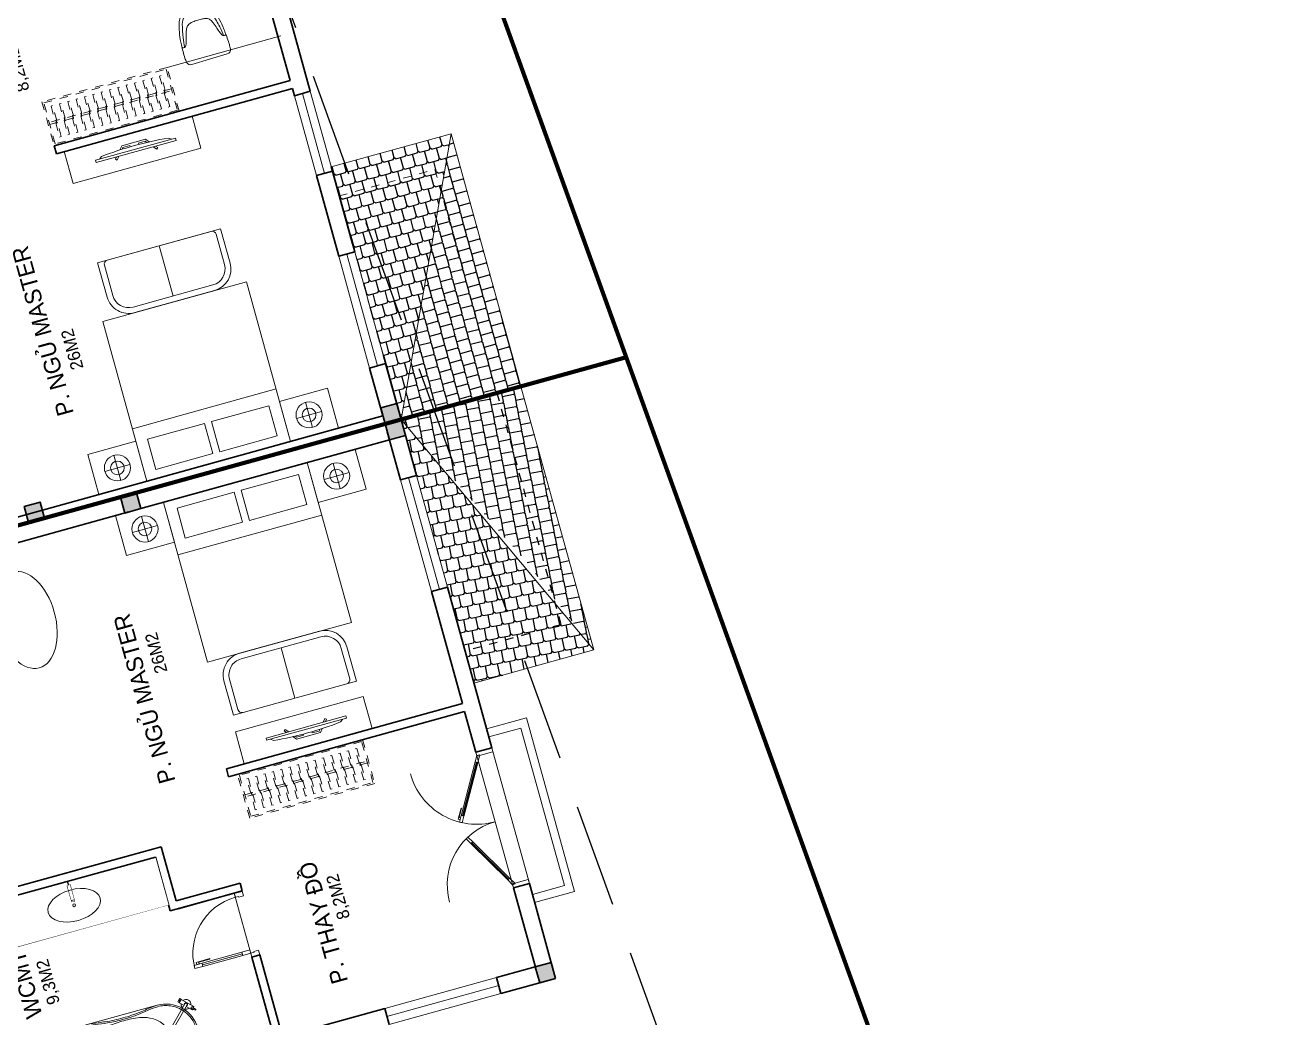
# Model space of a CAD drawing. Header units: metres. Extents: x 568332 to 569219, y 2065964 to 2066430.
# Drawn here: x 568535.77 to 568550.88, y 2066396.78 to 2066408.77 of the extents above; entities that cross this region are included whole.
import ezdxf

# ---------------------------------------------------------------- set-up
doc = ezdxf.new("R2010")
doc.units = ezdxf.units.M
for name, pattern in [('$AUDIT_BAD_LTYPE2', [0]), ('HIDDEN', [0.375, 0.25, -0.125]), ('X-5M-G-MB PHONGNGU$0$HIDDEN2', [0.1875, 0.125, -0.0625])]:
    doc.linetypes.add(name, pattern=pattern)
doc.layers.get('0').update_dxf_attribs({"linetype": 'CONTINUOUS'})
doc.layers.get('DEFPOINTS').update_dxf_attribs({"linetype": 'CONTINUOUS'})
for name, color, linetype, lineweight in [('-CONCRETE', 1, 'CONTINUOUS', 35), ('-DIM', 9, 'CONTINUOUS', 13), ('-DOOR', 137, 'CONTINUOUS', 9), ('-FURNITURE', 46, 'CONTINUOUS', 9), ('-HATCH', 8, 'CONTINUOUS', 5), ('-HIDE', 3, 'HIDDEN', 13), ('-LINE1', 7, 'CONTINUOUS', 18), ('-WALL', 4, 'CONTINUOUS', 35), ('TEXT25', 2, 'CONTINUOUS', 13)]:
    doc.layers.add(name, color=color, linetype=linetype, lineweight=lineweight)
for name, color, linetype in [('-RANH GIOI LO DAT', 12, 'CONTINUOUS'), ('13. NET HATCH', 252, 'CONTINUOUS'), ('APOLIC', 7, 'CONTINUOUS'), ('RANHGIOI', 2, 'HIDDEN')]:
    doc.layers.add(name, color=color, linetype=linetype)
doc.styles.add('SVN_AVO_thuong', font='')
doc.styles.add('T1', font='', dxfattribs={"height": 200})
doc.styles.get('SVN_AVO_thuong').set_extended_font_data('SVN-Avo')
doc.styles.get('T1').set_extended_font_data('VNgeometric Light')

# ---------------------------------------------------------------- blocks, each defined once
blk = doc.blocks.new('XR.MB.LM123$0$tvi 1')
blk.add_lwpolyline([(28.54445810673496, -2.291926648467779e-10), (28.54445810673496, -999.9999999999964), (-7.275957614183426e-12, -1000), (0, 0)], close=True)
for points in [[(28.54445810680045, -50.31958968611434), (52.37372755713295, -80.86315460130209)], [(-24.09820395050338, -235.5599978379832), (-39.09879504836863, -251.7939635238108)], [(0, -284.7849796677438), (-39.09879504836863, -251.7939635238108)], [(0, -255.9952397129928), (-24.09820395050338, -235.5599978379832)], [(69.66229681991535, -315.0836646851385), (111.1934016081432, -350.2927865858655), (111.193401608034, -649.712917566063), (69.68611289083492, -684.9110379843005)], [(89.09002233762294, -445.7449799550195), (89.09002233762294, -359.9578938602899), (70.91298945683957, -344.6203678706661)], [(89.09002233762294, -445.7449799550195), (73.49991829216015, -445.7449799550232)], [(89.09002233768115, -554.2550200447404), (89.09002233773936, -640.0421061392371), (70.91298945678864, -655.3796321293303)], [(89.09002233768115, -554.2550200447404), (73.49991829216015, -554.2550200447404)], [(0, -715.2150203320198), (-39.09879504836863, -748.2060364759491)], [(-24.09820395050338, -764.4400021620095), (-39.09879504836863, -748.2060364759491)], [(0, -744.004760287), (-24.09820395050338, -764.4400021620095)], [(28.54445810674224, -949.680410313882), (52.37372755713295, -919.1368453984578)]]:
    blk.add_lwpolyline(points)
blk.add_arc((-4025.16618952866, -499.9999999999964), 4099.025185406737, 354.1310878512652, 5.868912148527433)
blk = doc.blocks.new('A$C8a974c9c')
for p, q in [((1750.087982669494, 2957.416116623174), (1750.087982669657, 2642.58393779996)), ((1592.671893257969, 2800.000027211493), (1907.504072081182, 2800.000027211652)), ((1342.999452652235, 2500.000027214177), (1342.999452652119, 700.000027214177)), ((1750.087982669345, 242.5839378051005), (1750.087982669549, 557.4161166283138)), ((1592.67189325784, 400.0000272168018), (1907.504072081053, 400.0000272166017))]:
    blk.add_line(p, q)
for points in [[(1999.999452652235, 3100.000027209127), (1500.176512686827, 3100.000027209127), (1500.176512686827, 2500.000027214177), (1999.999452652235, 2500.000027214177)], [(1890.999452652235, 2360.000027214177), (1514.499452652235, 2360.000027214177), (1514.499452652148, 1642.500027214177), (1890.999452652148, 1642.500027214177)], [(1890.99945265209, 840.000027214177), (1514.49945265209, 840.000027214177), (1514.499452652148, 1557.500027214177), (1890.999452652148, 1557.500027214177)], [(1999.999452652119, 100.0000272192265), (1500.17651268671, 100.0000272192265), (1500.17651268671, 700.000027214177), (1999.999452652119, 700.000027214177)]]:
    blk.add_lwpolyline(points, close=True)
blk.add_lwpolyline([(1999.999452652235, 2500.000027214177), (-0.0005473477649502456, 2500.000027214177), (-0.0005473478813655674, 700.000027214177), (1999.999452652119, 700.000027214177), (1999.999452652235, 2500.000027214177)])
for centre, radius in [((1750.087982669561, 2800.000027211581), 157.4160894116067), ((1750.087982669561, 2800.000027211581), 82.41608941160666), ((1750.087982669432, 400.0000272166926), 157.4160894116067), ((1750.087982669432, 400.0000272166926), 82.41608941160666)]:
    blk.add_circle(centre, radius)
blk = doc.blocks.new('A$C5C575821')
at = {"layer": '-CONCRETE'}
h = blk.add_hatch(color=256, dxfattribs=at)
h.dxf.hatch_style = 1
h.paths.add_polyline_path([(-0.00237559899687767, 200.0000000000146), (-0.00237559899687767, 1.455191522836685e-11), (199.9976244010031, 1.455191522836685e-11), (199.9976244010031, 200.0000000000146)])
blk.add_lwpolyline([(-0.00237559899687767, 1.455191522836685e-11), (199.9976244010031, 1.455191522836685e-11), (199.9976244010031, 200.0000000000146), (-0.00237559899687767, 200.0000000000146)], close=True, dxfattribs=at)
blk = doc.blocks.new('*U287')
at = {"linetype": 'X-5M-G-MB PHONGNGU$0$HIDDEN2'}
for points in [[(0, 600.0000000004657), (0, 0), (1708.479670295622, -5.865688788003962e-10), (1708.479670295622, 599.999999999879)], [(1688.479670295622, 579.9996613718057), (1688.479670295622, 19.99966137180587), (20, 20.00000000046566), (20, 580.0000000004657)], [(1688.479670295622, 286.699121294888), (1688.479670295622, 313.0991212947948), (20, 313.0991212953813), (19.99999859370291, 286.6991212952417)], [(113.7817614636733, 319.1750910408318), (109.4317788550979, 319.1750910408318), (109.4317788550979, 280.441767644881), (113.7817614636733, 280.441767644881)], [(227.7817614636733, 319.1750910407849), (223.4317788550979, 319.1750910407849), (223.4317788550979, 280.4417676448341), (227.7817614636733, 280.4417676448341)], [(341.7817614636733, 319.175091040738), (337.4317788550979, 319.175091040738), (337.4317788550979, 280.4417676447872), (341.7817614636733, 280.4417676447872)], [(455.7817614636733, 319.1750910406911), (451.4317788550979, 319.1750910406911), (451.4317788550979, 280.4417676447403), (455.7817614636733, 280.4417676447403)], [(569.7817614636733, 319.1750910406442), (565.431778855098, 319.1750910406442), (565.431778855098, 280.4417676446934), (569.7817614636733, 280.4417676446934)], [(683.7817614636733, 319.1750910405973), (679.431778855098, 319.1750910405973), (679.431778855098, 280.4417676446465), (683.7817614636733, 280.4417676446465)], [(797.7817614636733, 319.1750910405504), (793.431778855098, 319.1750910405504), (793.431778855098, 280.4417676445996), (797.7817614636733, 280.4417676445996)], [(911.7817614636733, 319.1750910405035), (907.431778855098, 319.1750910405035), (907.431778855098, 280.4417676445527), (911.7817614636733, 280.4417676445527)], [(1025.781761463673, 319.1750910404566), (1021.431778855098, 319.1750910404566), (1021.431778855098, 280.4417676445057), (1025.781761463673, 280.4417676445057)], [(1139.781761463673, 319.1750910404097), (1135.431778855098, 319.1750910404097), (1135.431778855098, 280.4417676444588), (1139.781761463673, 280.4417676444588)], [(1253.781761463673, 319.1750910403628), (1249.431778855098, 319.1750910403628), (1249.431778855098, 280.4417676444119), (1253.781761463673, 280.4417676444119)], [(1367.781761463673, 319.1750910403159), (1363.431778855098, 319.1750910403159), (1363.431778855098, 280.441767644365), (1367.781761463673, 280.441767644365)], [(1481.781761463673, 319.175091040269), (1477.431778855098, 319.175091040269), (1477.431778855098, 280.4417676443181), (1481.781761463673, 280.4417676443181)], [(1595.781761463673, 319.175091040222), (1591.431778855098, 319.175091040222), (1591.431778855098, 280.4417676442712), (1595.781761463673, 280.4417676442712)]]:
    blk.add_lwpolyline(points, close=True, dxfattribs=at)
for points in [[(122.2409142897814, 313.1103512093413), (122.2409142897814, 515.2497102723445), (100.1765458012815, 515.2497102723445), (100.1765458012815, 313.1103512093413)], [(236.2409142897814, 313.1103512092944), (236.2409142897814, 515.2497102722975), (214.1765458012815, 515.2497102722975), (214.1765458012815, 313.1103512092944)], [(350.2409142897814, 313.1103512092475), (350.2409142897814, 515.2497102722507), (328.1765458012815, 515.2497102722507), (328.1765458012815, 313.1103512092475)], [(464.2409142897814, 313.1103512092006), (464.2409142897814, 515.2497102722037), (442.1765458012815, 515.2497102722037), (442.1765458012815, 313.1103512092006)], [(578.2409142897814, 313.1103512091537), (578.2409142897814, 515.2497102721569), (556.1765458012815, 515.2497102721569), (556.1765458012815, 313.1103512091537)], [(692.2409142897814, 313.1103512091068), (692.2409142897814, 515.24971027211), (670.1765458012815, 515.24971027211), (670.1765458012815, 313.1103512091068)], [(806.2409142897814, 313.1103512090599), (806.2409142897814, 515.249710272063), (784.1765458012815, 515.249710272063), (784.1765458012815, 313.1103512090599)], [(920.2409142897814, 313.110351209013), (920.2409142897814, 515.2497102720162), (898.1765458012815, 515.2497102720162), (898.1765458012815, 313.110351209013)], [(1034.240914289781, 313.1103512089661), (1034.240914289781, 515.2497102719692), (1012.176545801281, 515.2497102719692), (1012.176545801281, 313.1103512089661)], [(1148.240914289781, 313.1103512089192), (1148.240914289781, 515.2497102719224), (1126.176545801281, 515.2497102719224), (1126.176545801281, 313.1103512089192)], [(1262.240914289781, 313.1103512088723), (1262.240914289781, 515.2497102718754), (1240.176545801281, 515.2497102718754), (1240.176545801281, 313.1103512088723)], [(1376.240914289781, 313.1103512088254), (1376.240914289781, 515.2497102718285), (1354.176545801281, 515.2497102718285), (1354.176545801281, 313.1103512088254)], [(1490.240914289781, 313.1103512087785), (1490.240914289781, 515.2497102717816), (1468.176545801281, 515.2497102717816), (1468.176545801281, 313.1103512087785)], [(1604.240914289781, 313.1103512087315), (1604.240914289781, 515.2497102717347), (1582.176545801281, 515.2497102717347), (1582.176545801281, 313.1103512087315)], [(100.1765458012815, 286.7103512094345), (100.1765458012815, 92.0852110228024), (122.2409142897814, 92.0852110228024), (122.2409142897814, 286.7103512094345)], [(214.1765458012815, 286.7103512093876), (214.1765458012815, 92.08521102275549), (236.2409142897814, 92.08521102275549), (236.2409142897814, 286.7103512093876)], [(328.1765458012815, 286.7103512093407), (328.1765458012815, 92.08521102270858), (350.2409142897814, 92.08521102270858), (350.2409142897814, 286.7103512093407)], [(442.1765458012815, 286.7103512092938), (442.1765458012815, 92.08521102266168), (464.2409142897814, 92.08521102266168), (464.2409142897814, 286.7103512092938)], [(556.1765458012815, 286.7103512092469), (556.1765458012815, 92.08521102261477), (578.2409142897814, 92.08521102261477), (578.2409142897814, 286.7103512092469)], [(670.1765458012815, 286.7103512092), (670.1765458012815, 92.08521102256786), (692.2409142897814, 92.08521102256786), (692.2409142897814, 286.7103512092)], [(784.1765458012815, 286.7103512091531), (784.1765458012815, 92.08521102252095), (806.2409142897814, 92.08521102252095), (806.2409142897814, 286.7103512091531)], [(898.1765458012815, 286.7103512091062), (898.1765458012815, 92.08521102247404), (920.2409142897814, 92.08521102247404), (920.2409142897814, 286.7103512091062)], [(1012.176545801281, 286.7103512090592), (1012.176545801281, 92.08521102242715), (1034.240914289781, 92.08521102242715), (1034.240914289781, 286.7103512090592)], [(1126.176545801281, 286.7103512090123), (1126.176545801281, 92.08521102238024), (1148.240914289781, 92.08521102238024), (1148.240914289781, 286.7103512090123)], [(1240.176545801281, 286.7103512089654), (1240.176545801281, 92.08521102233333), (1262.240914289781, 92.08521102233333), (1262.240914289781, 286.7103512089654)], [(1354.176545801281, 286.7103512089186), (1354.176545801281, 92.08521102228642), (1376.240914289781, 92.08521102228642), (1376.240914289781, 286.7103512089186)], [(1468.176545801281, 286.7103512088717), (1468.176545801281, 92.0852110222395), (1490.240914289781, 92.0852110222395), (1490.240914289781, 286.7103512088717)], [(1582.176545801281, 286.7103512088247), (1582.176545801281, 92.0852110221926), (1604.240914289781, 92.0852110221926), (1604.240914289781, 286.7103512088247)]]:
    blk.add_lwpolyline(points, dxfattribs=at)
blk = doc.blocks.new('A$C424D5770')
at = {"layer": '-FURNITURE'}
blk.add_line((70.00063380098436, 769.8614636488492), (700.0012267573038, 769.861463410547), dxfattribs=at)
for points in [[(0.0006336262740660459, 269.9992703502066), (0.0006339756946545094, 1269.723656995484, -0.414213562383414), (270.0006340710097, 1539.7236569097), (700.0012270177831, 1539.723656726594), (700.0012264967954, -0.0007299187273019925), (270.0006335285434, -0.0007297355768969283, -0.4142135623627453)], [(70.00063362627407, 269.9992703279713), (70.00063397569465, 1269.723656973249, -0.4142135623834242), (270.0006340463005, 1469.7236569097), (650.001226997294, 1469.723656750852, -0.4142135623627659), (700.0012269796571, 1419.723656734961), (700.0012265349214, 119.9992700896546, -0.4142135623834403), (650.0012265172554, 69.99927010554529), (270.0006335556682, 69.9992702644231, -0.4142135623627457)]]:
    blk.add_lwpolyline(points, format="xyb", close=True, dxfattribs=at)
blk = doc.blocks.new('A$C7D524948')
at = {"layer": '-FURNITURE'}
for points in [[(-1.862645149230957e-09, 824.9500000011176, 0.02374928999430728), (-77.15000000130385, 820, 0.1110396266945436), (-175.0999999996275, 786.1500000022352, 0.08516816991690027), (-234.9500000011176, 733.25, 0.08855014736123698), (-281.5499999988824, 649.3499999996275, 0.02790636319614463), (-315.9500000011176, 525.5999999996275, 0.02834164487538841), (-340.4000000022352, 372.8000000007451, 0.04711987010175965), (-341.0999999996275, 283.4000000003725, 0.5135274654112972), (-284.5500000007451, 299.9500000011176, 0.05957759956988055), (-242.5500000026077, 413.6500000003725, -0.03446512451505389), (-213.1500000003725, 507.4499999992549, -0.05927668371543007), (-182.7500000009313, 564.2999999988824, -0.1661460996977688), (-133.4500000011176, 600.4000000003725, -0.0525641271264061), (-75.80000000074506, 611.9500000011176, -0.02855401869774651), (-1.862645149230957e-09, 614.6500000003725, -3.543335205159532)], [(-0.5500000007450581, 774.1500000003725, 0.1055837687742558), (-137.8000000007451, 751.3000000007451, 0.08397584501256396), (-176, 728.25, 0.1493020227225411), (-241.2000000011176, 626.1999999992549, 0.02490854660583826), (-289.25, 424.1500000003725, 0.02643887537121914), (-306.5679914960638, 278.4068524483591, -0.8863330528017872)], [(-0.5500000007450581, 774.1500000003725, -0.1055837687742558), (136.6999999992549, 751.3000000007451, -0.08397584501256396), (174.8999999985099, 728.2500000018626, -0.1493020227225411), (240.0999999986961, 626.1999999992549, -0.02490854660583826), (288.1499999975786, 424.1500000003725, -0.02643887537121914), (305.467991495505, 278.4068524483591, 0.8863330528017872)], [(-1.862645149230957e-09, 824.9500000011176, -0.02374928999430728), (77.14999999850988, 820.0000000018626, -0.1110396266945436), (175.0999999986961, 786.1500000003725, -0.08516816991690027), (234.9499999992549, 733.25, -0.08855014736123698), (281.5499999988824, 649.3499999996275, -0.02790636319614463), (315.9500000011176, 525.5999999996275, -0.02834164487538841), (340.3999999985099, 372.8000000007451, -0.04711987010175965), (341.0999999996275, 283.4000000022352, -0.5135274654112972), (284.5500000007451, 299.9499999992549, -0.05957759956988055), (242.5499999988824, 413.6499999985099, 0.03446512451505389), (213.1499999994412, 507.4500000011176, 0.05927668371543007), (182.75, 564.3000000007451, 0.1661460996977688), (133.4499999983236, 600.4000000003725, 0.0525641271264061), (75.79999999888241, 611.9499999992549, 0.02855401869774651), (-1.862645149230957e-09, 614.6500000003725, 3.543335205159532)], [(-342.8562581948936, 328.1164919566363, 0.02267140514630937), (-350.039135296829, 124.5, 0.01212164544072816), (-345.6391352973878, 57.0500000026077, 0.4055082152921144), (-279.3891352973878, 0), (0, 0)], [(342.8562581939623, 328.1164919547737, -0.02267140514630937), (350.0391352958977, 124.5, -0.01212164544072816), (345.6391352955252, 57.05000000074506, -0.4055082152921144), (279.3891352964565, 0), (0, 0)]]:
    blk.add_lwpolyline(points, format="xyb", dxfattribs=at)
blk = doc.blocks.new('M12-T3')
at = {"layer": '13. NET HATCH'}
h = blk.add_hatch(dxfattribs=at)
h.set_pattern_fill('MAIGO-12', color=256, scale=300, angle=359.7029609977727)
h.set_pattern_definition([(359.7029609977727, (-64084.68192581885, -211359.569172398), (75.77663491855857, 149.6091628224003), [120, -29.99999999999999, 120, -29.99999999999999]), (89.70296099777272, (-64099.6039599608, -211344.4916096948), (-74.2213493067851, 150.386805628287), [134.9999999999999, -164.9999999999999]), (44.70296099777273, (-64114.68152266392, -211359.4136438368), (75.77663492000022, 149.6091628252466), [21.213203436, -403.0508652]), (134.7029609977726, (-64084.68192581885, -211359.569172398), (-74.22134930819715, 150.3868056311481), [21.21320343599996, -403.0508651999994])])
h.paths.add_polyline_path([(194398.2550994674, -502253.468401952), (194398.2550982763, -500753.649166246), (197561.2583873916, -502253.6162701091)])
h = blk.add_hatch(dxfattribs=at)
h.set_pattern_fill('MAIGO-12', color=256, scale=300, angle=269.7029609977727)
h.set_pattern_definition([(269.7029609977727, (-64175.1473020376, -211449.1013772496), (149.6091628224003, -75.77663491855857), [120, -29.99999999999999, 120, -29.99999999999999]), (359.7029609977727, (-64160.06973933446, -211434.1793431077), (150.386805628287, 74.2213493067851), [134.9999999999999, -164.9999999999999]), (314.7029609977727, (-64174.99177347642, -211419.1017804046), (149.6091628252466, -75.7766349200002), [21.213203436, -403.0508651999999]), (44.70296099777273, (-64175.1473020376, -211449.1013772496), (150.3868056311481, 74.22134930819716), [21.213203436, -403.0508652])])
h.paths.add_polyline_path([(197561.2583873916, -502253.6162701091), (194398.2574726889, -500753.6491651987), (196803.7546566831, -500753.6132304705), (197561.3295387492, -500753.6491662459)])
at = {"layer": '-DOOR'}
for p, q in [((195098.255097077, -500653.6491656064), (196498.2550970685, -500653.6491656103)), ((197508.255097077, -500653.6491662461), (198508.2550970685, -500653.64916625))]:
    blk.add_line(p, q, dxfattribs=at)
for points in [[(195098.255097077, -500553.6491656064), (196498.2550970685, -500553.6491656103), (196498.2550970685, -500753.6491656103), (195098.255097077, -500753.6491656064)], [(197508.255097077, -500553.6491662461), (198508.2550970685, -500553.64916625), (198508.2550970685, -500753.64916625), (197508.255097077, -500753.6491662461)]]:
    blk.add_lwpolyline(points, close=True, dxfattribs=at)
at = {"layer": '-FURNITURE'}
blk.add_lwpolyline([(198598.0918847369, -497698.2818555837), (198198.0918847347, -497698.2818555837), (198198.0918847347, -499298.2818559352), (198598.091884737, -499298.2818559352)], close=True, dxfattribs=at)
blk.add_lwpolyline([(199248.0918847432, -499164.3882201019), (199248.0918847432, -500590.2863786506)], dxfattribs=at)
at = {"layer": '-HIDE'}
blk.add_lwpolyline([(197198.2550970687, -501951.0762054211), (194398.2550970686, -501951.0762054212), (194398.2550970686, -500753.649166246), (197198.2550970687, -500753.6491662459)], close=True, dxfattribs=at)
at = {"layer": '-LINE1'}
blk.add_line((197561.2583873916, -502253.6162701091), (197561.3295401209, -500753.6202475501), dxfattribs=at)
for points in [[(197561.2583873916, -502253.6162701091), (194398.2550970686, -500753.649166246)], [(194398.2550982763, -500753.649166246), (194398.2550994674, -502253.468401952), (197561.2583873916, -502253.6162701091)]]:
    blk.add_lwpolyline(points, dxfattribs=at)
at = {"layer": '-RANH GIOI LO DAT', "linetype": 'HIDDEN', "ltscale": 10, "const_width": 50.00000000000002}
blk.add_lwpolyline([(200413.1609008312, -503107.2375879288), (205398.2550961971, -497721.4450850487), (205398.2550969124, -485088.7648229599), (194398.2550973892, -485088.7648229599), (194398.255096674, -503572.7263979912)], close=True, dxfattribs=at)
at = {"layer": '-WALL'}
for p, q in [((194398.2550970686, -500753.649166246), (194398.2550973376, -487089.4240357348)), ((194498.2550970732, -500553.6491651987), (194498.2550971831, -494389.5102775695)), ((198698.0918847437, -497598.2818557362), (198598.0918847437, -497598.2818557362)), ((198598.0918846891, -500553.6491651987), (198598.0918847437, -497598.2818557362)), ((198698.091884689, -500553.6491651987), (198698.0918847437, -497598.2818557362)), ((194498.2550970732, -500553.6491651987), (195098.2550970725, -500553.6491651986)), ((195098.2550970686, -500753.6491662598), (195098.2550970725, -500553.6491651987)), ((196498.2550970686, -500753.6491662874), (196498.2550970725, -500553.6491651987)), ((196498.2550970725, -500553.6491651987), (197508.2550970685, -500553.6491651987)), ((198508.2550970685, -500553.6491651987), (198598.0918846891, -500553.6491651987)), ((198698.091884689, -500553.6491651987), (199641.8301484128, -500553.6491651987)), ((195098.2550970686, -500753.6491662461), (194398.2550970686, -500753.649166246)), ((195198.2550994673, -500753.6491662461), (194398.2550994673, -500753.649166246)), ((197508.2550970685, -500753.6491662461), (196498.2550970686, -500753.6491662461)), ((197568.7852206808, -500753.649166246), (196598.2550994673, -500753.6491662461)), ((199729.2342457974, -500753.649166246), (198508.2550970685, -500753.649166246))]:
    blk.add_line(p, q, dxfattribs=at)
for points in [[(197508.2550970685, -500553.6491651987), (197508.2550970685, -500753.6491662461)], [(198508.2550970685, -500553.6491651987), (198508.2550970685, -500753.6491662461)]]:
    blk.add_lwpolyline(points, dxfattribs=at)
at = {"layer": '-DIM'}
blk.add_blockref('A$C424D5770', (196498.25446329, -499268.1433194115), dxfattribs=at)
at = {"layer": '-FURNITURE', "xscale": -1}
blk.add_blockref('A$C8a974c9c', (196498.2545497432, -500098.2818829503), dxfattribs=at)
at = {"layer": '-FURNITURE', "extrusion": (0, 0, -1), "xscale": -0.916666666665974, "yscale": 0.916666666665974, "zscale": -0.916666666665974, "rotation": 90}
blk.add_blockref('*U287', (-198698.0918847437, -497598.2818556654), dxfattribs=at)
at = {"layer": '-FURNITURE', "extrusion": (0, 0, -1), "rotation": 179.9963102775916}
blk.add_blockref('XR.MB.LM123$0$tvi 1', (-198368.9403126097, -499033.40740115), dxfattribs=at)
at = {"layer": '-FURNITURE', "xscale": -0.8, "yscale": 0.8, "zscale": 0.8, "rotation": 271.3951721860647}
blk.add_blockref('A$C7D524948', (199206.2372706347, -499684.6994086084), dxfattribs=at)
at = {"layer": '-WALL'}
for p in [(194398.2550971878, -496289.5102759904), (194398.2574726889, -500753.6491651987)]:
    blk.add_blockref('A$C5C575821', p, dxfattribs=at)
at = {"layer": 'TEXT25'}
for s, height, rotation, style, p in [('P. NGỦ MASTER', 200, 359.9999999899487, 'SVN_AVO_thuong', (195524.335444492, -496968.6265357096)), ('26M2', 150, 1.005123984043621e-08, 'T1', (196020.5906934095, -497227.4538493594)), ('8,2M2', 150, 1.005123984043621e-08, 'T1', (199430.2468237469, -497493.7473923886))]:
    blk.add_text(s, height=height, rotation=rotation, dxfattribs=dict(at, style=style)).set_placement(p)
blk = doc.blocks.new('*U236')
at = {"ltscale": 0.3}
for points in [[(1072.650000000008, 0, 0.4142135623730951), (50, 1022.650000000007, 0.4142135623730951)], [(1072.650000000008, 0, -0.4142135623730951), (2040.999999999975, 968.3499999999674, -0.4142135623730951)]]:
    blk.add_lwpolyline(points, format="xyb", dxfattribs=at)
for points in [[(851.5549456558338, 462.7779636446716), (136.6025403784439, 50.00000000000001)], [(849.0383388017187, 461.3250000000038), (869.0383388017187, 426.6839838486262), (955.6408791801625, 476.6839838486263), (935.6408791801625, 511.3250000000038), (849.0383388017187, 461.3250000000038)], [(1288.986840623786, 434.1749999999836), (1268.986840623786, 399.5339838486062), (1182.384300245342, 449.5339838486062), (1202.384300245342, 484.1749999999836), (1288.986840623786, 434.1749999999836)], [(1286.470233769671, 435.6279636446514), (1954.397459621531, 50)], [(136.6025403784439, 50.00000000000001), (156.6025403784439, 15.35898384862247), (70, -34.64101615137755), (50, 0), (136.6025403784439, 50.00000000000001)], [(1954.397459621531, 50), (1934.397459621531, 15.35898384862253), (2020.999999999975, -34.64101615137747), (2040.999999999975, 0), (1954.397459621531, 50)]]:
    blk.add_lwpolyline(points)
for points in [[(743.5512405761258, 433.0652498935575), (890.4458856017206, 517.8749127415991), (904.5808294097276, 493.392471904), (880.0983885721537, 479.2575280960076), (868.790433525751, 498.8434807660818), (746.3782293377301, 428.1687617260326)], [(0, 0), (50, 0), (50, -40), (60, -40), (60, -245.9999999543969), (0, -245.9999999543969)], [(2090.999999999975, 0), (2040.999999999975, 0), (2040.999999999975, -40), (2030.999999999975, -40), (2030.999999999975, -245.9999999543969), (2090.999999999975, -245.9999999543969)]]:
    blk.add_lwpolyline(points, close=True)
at = {"layer": 'APOLIC', "linetype": '$AUDIT_BAD_LTYPE2'}
for p, q in [((146.6025403784439, 32.67949192431124), (859.0383388017187, 444.0044919243149)), ((869.0383388017187, 426.6839838486262), (156.6025403784439, 15.35898384862247)), ((1268.986840623786, 399.5339838486062), (1934.397459621531, 15.35898384862253)), ((1944.397459621531, 32.67949192431115), (1278.986840623786, 416.8544919242948))]:
    blk.add_line(p, q, dxfattribs=at)
blk = doc.blocks.new('A$C52EE6B0C')
for p, q in [((-17.20769670707523, 15.73427220259327), (17.21740616677562, 15.73427220259327)), ((-17.20769664159161, -15.76179078378482), (17.25286010079435, -15.76177874789573))]:
    blk.add_line(p, q)
for radius in [1.2047244094, 1.0625984252]:
    blk.add_circle((0.004854760598391294, -0.01375929062487558), radius)
for centre, radius, start, end in [((-17.24314525874797, -0.01207868778146803), 15.74633857169191, 90.00004679933201, 180.0060212317107), ((-17.21041953764507, 0.001682114729192108), 15.03342542002128, 114.0143397923319, 180.0588324882195), ((-17.25508472573711, 0.1019342582440004), 14.92367355756088, 89.89259614786677, 114.0143398310184), ((-18.18116453613038, -21.56814891623799), 37.31420158923805, 80.32537186998005, 88.55949406869577), ((-17.85723445771146, -16.41196067107376), 31.44385665188106, 80.95530103647799, 88.85173392611411), ((3.492732717044419, 116.0118507486186), 102.6900642221361, 260.8064278436171, 264.356453546728), ((-5.419667109847069, -2.205582012422383), 14.69270855791083, 98.51976196149644, 117.8512947361469), ((10.00461303815246, 158.7953360565007), 145.2428134353977, 261.321760178495, 262.6566174950622), ((-0.8758374273893423, 77.0744670072454), 62.80248494290996, 262.9722866301048, 270.8034968767962), ((-0.2559751088847406, -36.67531980102649), 49.54707038386372, 89.69837733597764, 98.51976196149644), ((-0.4392543211579323, 89.40770245710155), 75.83928513553873, 265.3361413481834, 270.3355216603239), ((0.8855469487607479, 77.0744670072454), 62.80248494290996, 269.1965031232039, 277.0277133698951), ((0.5786736126174219, 84.46415005414747), 70.89675459107134, 269.5362586194438, 275.7509718273354), ((0.26568463028525, -36.67531980102649), 49.54707038386372, 81.48023803850357, 90.30162266402236), ((5.429376631247578, -2.205582012422383), 14.69270855791083, 62.14870526385309, 81.48023803850357), ((-18.4352474148327, 226.8786012548953), 214.5500408366301, 276.9922117853802, 278.5967700074263), ((-9.994903516751947, 158.7953360565007), 145.2428134353977, 277.3433825049378, 278.678239821505), ((18.19087405753089, -21.56814891623799), 37.31420158923805, 91.44050593130423, 99.67462813001998), ((17.49661970126908, -11.01489087357186), 26.04177352760918, 90.57161639594337, 98.52623542419117), ((17.38028173809289, 0.6458196171442978), 14.38048270410287, 65.5240217261104, 90.57161639594337), ((17.25285478011938, -0.01207868778146803), 15.74633857169191, 359.9939787682893, 89.999953200668), ((17.03142645675689, -0.1205247127218172), 15.22249436628161, 0.4018525137937155, 65.5240217261104), ((-7.450100970658241, -0.4025184732163325), 12.18724008712164, 113.3669392692271, 178.1720206420629), ((7.459810492087854, -0.4025184732163325), 12.18724008712164, 1.827979357937088, 66.63306073077288), ((28.29923964393674, 2.770475775178056), 0.2863587186237817, 160.8078893687392, 185.677575747249), ((1.032724158198107, 0.0596931052277796), 27.11457574387047, 359.8447870516113, 5.677575747249001), ((28.14528837171383, 2.82406351249665), 0.1233475539422422, 123.474108831765, 160.8078893687392), ((28.11764562025201, 2.865868186636362), 0.07323016681635565, 85.79124561711077, 123.474108831765), ((28.11499697584077, 2.829875804425683), 0.1093198730242431, 39.09426345110634, 85.79124561711077), ((27.9923979784362, 2.718469867249951), 0.2748749163090767, 4.941295606222266, 41.00239497281166), ((1.841417531803017, 0.05082119413418695), 26.56153366930607, 359.8606935406443, 5.815426488843808), ((-17.24314525874797, -0.01544044824549928), 15.74633857169191, 179.9939787682893, 269.999953200668), ((-17.21041951692314, -0.02920073014684021), 15.03342545060523, 179.9411309193374, 245.9856601689816), ((-7.450100970658241, 0.3749993371893652), 12.18724008712164, 181.8279793579371, 246.6330607307729), ((7.459810492087854, 0.3749993371893652), 12.18724008712164, 293.3669392692271, 358.1720206420629), ((17.25285478011938, -0.01544044824549928), 15.74633857169191, 270.000046799332, 0.006021231710728335), ((17.0314264257031, 0.09300610912032425), 15.22249441194929, 294.4759783475301, 359.5981396082714), ((28.29923964393674, -2.797994911205024), 0.2863587186237817, 174.322424252751, 199.1921106312608), ((1.032724158198107, -0.08721224125474691), 27.11457574387047, 354.322424252751, 0.1552129483886985), ((28.14528837171383, -2.851582648523618), 0.1233475539422422, 199.1921106312608, 236.525891168235), ((28.11764562025201, -2.89338732266333), 0.07323016681635565, 236.525891168235, 274.2087543828892), ((28.11499697584077, -2.85739494045265), 0.1093198730242431, 274.2087543828892, 320.9057365488936), ((27.9923979784362, -2.745989003276918), 0.2748749163090767, 318.9976050271883, 355.0587043937777), ((1.841417531803017, -0.07834033016115427), 26.56153366930607, 354.1845735111562, 0.1393064593556944), ((-5.419667109847069, 2.178062876395416), 14.69270855791083, 242.1487052638531, 261.4802380385036), ((5.429376631247578, 2.178062876395416), 14.69270855791083, 278.5197619614964, 297.8512947361469), ((-17.25508472573711, -0.1294528978760354), 14.92367355756088, 245.9856601689816, 270.1074038521332), ((-18.18116453613038, 21.54062978021102), 37.31420158923805, 271.4405059313042, 279.6746281300199), ((-17.85723445771146, 16.38444203144172), 31.44385665188106, 271.1482660738859, 279.044698963522), ((3.492732717044419, -116.0393693881924), 102.6900642221361, 95.64354645327202, 99.19357215638293), ((10.00461303815246, -158.8228551925276), 145.2428134353977, 97.3433825049378, 98.67823982150497), ((-0.8758374273893423, -77.10198614327237), 62.80248494290996, 89.19650312320385, 97.02771336989514), ((-0.2559751088847406, 36.64780066499952), 49.54707038386372, 261.4802380385036, 270.3016226640223), ((-0.4392543211579323, -89.43522109673359), 75.83928513553873, 89.66447833967614, 94.66385865181664), ((0.26568463028525, 36.64780066499952), 49.54707038386372, 269.6983773359776, 278.5197619614964), ((0.5786736126174219, -84.4916686937795), 70.89675459107134, 84.24902817266455, 90.4637413805562), ((0.8855469487607479, -77.10198614327237), 62.80248494290996, 82.97228663010486, 90.80349687679617), ((-18.4352474148327, -226.9061198945274), 214.5500408366301, 81.40322999257371, 83.00778821461982), ((-9.994903516751947, -158.8228551925276), 145.2428134353977, 81.32176017849503, 82.65661749506219), ((18.19087405753089, 21.54062978021102), 37.31420158923805, 260.32537186998, 268.5594940686958), ((17.49661970126908, 10.98737223393982), 26.04177352760918, 261.4737645758088, 269.4283836040566), ((17.38028173809289, -0.6733382567763329), 14.38048270410287, 269.4283836040566, 294.4759782738896)]:
    blk.add_arc(centre, radius, start, end)
at = {"layer": 'DEFPOINTS'}
for tag, p in [('MODELNUMBER', (0, 0)), ('TRADENAME', (0, -0.001666666648816317)), ('PRODUCT', (0, -0.003333333355840296)), ('MATERIAL', (0, -0.005000000004656613))]:
    blk.add_attdef(tag, p, '', height=0.001, dxfattribs=at)
blk = doc.blocks.new('A$C4D835AF5')
at = {"layer": '-FURNITURE', "ltscale": 8}
for p, q in [((-3.937007874133997, 0.3346456687140744), (-3.937007874133997, 0.8661417323164642)), ((-3.856363968050573, 0.3149606298829895), (-3.917322834720835, 0.3149606298829895)), ((3.14960629917914, 0.905511811026372), (-3.897637795307674, 0.905511811026372)), ((-3.549881889834069, 0.4615121080132667), (-3.549881889834069, 0.4918150943994988)), ((-3.339881889871322, 0.4918150943994988), (-3.339881889871322, 0.4615121080132667)), ((-0.5905511811724864, 0), (-0.5905511811724864, -12.08661417319672)), ((0.5905511810560711, 0), (0.5905511810560711, -12.08661417319672)), ((3.14960629917914, -0.9055118109972682), (3.14960629917914, 0.905511811026372)), ((3.169291338417679, 0.8956692913197912), (3.14960629917914, 0.8956692913197912)), ((3.169291338417679, -0.8956692912906874), (3.169291338417679, 0.8956692913197912)), ((3.188976377830841, 0.905511811026372), (3.976377952611074, 0.905511811026372)), ((3.996062992024235, -0.8858222072885837), (3.996062992024235, 0.8858183881966397)), ((-3.937007874133997, -0.8661417323164642), (-3.937007874133997, -0.3346456698782276)), ((-3.859123134170659, -0.3149606298829895), (-3.917322834720835, -0.3149606298829895)), ((-0.5905511811724864, -0.9055118109972682), (-3.897637795307674, -0.9055118109972682)), ((-3.702086295757908, -0.4482994973659515), (-3.703305563307367, -0.4183928251150064)), ((-3.626116961007938, -0.4552132484968752), (-3.624325704469811, -0.4472871391335502)), ((-3.592593900160864, -0.4693618138844613), (-3.593808271281887, -0.4553162374941166)), ((-3.516390349017456, -0.4728221969853621), (-3.515662283170968, -0.4687519224826247)), ((-3.483023508393671, -0.4913916403020266), (-3.485677747870795, -0.4713251190551091)), ((-3.406740271369927, -0.4913916403020266), (-3.404085924616084, -0.4713243082514964)), ((-3.373373430629726, -0.4728221969853621), (-3.374101741297636, -0.4687505542242434)), ((-3.297169879544526, -0.4693618138844613), (-3.295955249399412, -0.4553132418950554)), ((-3.263646818697453, -0.4552132484968752), (-3.265438825008459, -0.4472838216461241)), ((-3.187677483947482, -0.4482994973659515), (-3.186458005278837, -0.4183876432944089)), ((3.14960629917914, -0.9055118109972682), (0.5905511810560711, -0.9055118109972682)), ((3.169291338417679, -0.8956692912906874), (3.14960629917914, -0.8956692912906874)), ((3.188976377830841, -0.9055118109972682), (3.976377952611074, -0.9055118109972682))]:
    blk.add_line(p, q, dxfattribs=at)
for radius in [0.3110236219999999, 0.264425112]:
    blk.add_circle((3.582677165279165, 0), radius, dxfattribs=at)
for centre, radius, start, end in [((-5.172746209602337, -0.009833991935011), 0.2398274364867001, 175.3988683949836, 267.683684738816), ((-5.162281866127159, 0.001097322150599211), 0.2496571373087167, 92.26055198415715, 178.0931381794738), ((-5.411562051915098, -2528.914153773454), 2529.164725280366, 89.9660810117202, 89.99457585702427), ((-3.897637795307674, 0.8661417323164642), 0.03937007869999999, 90, 180), ((-3.917322834720835, 0.334645669296151), 0.0196850394, 180, 270), ((-3.444696608930826, -0.1800324727082625), 0.6800319107999998, 90.0155575041171, 98.89806549202986), ((-3.445067178807221, -0.1800325420044828), 0.6800319804999999, 81.10193476241767, 89.98433540355451), ((-5.820766091346741e-11, 0), 2.3622047244, 22.54031043733562, 157.4596895626644), ((-5.820766091346741e-11, 0), 0.7874015747999998, 318.5903779145428, 221.4096220854572), ((-5.820766091346741e-11, 0), 0.5905511810999999, 0, 180), ((3.188976377830841, 0.8858267717296258), 0.0196850394, 90, 180), ((3.976377952611074, 0.8858267717296258), 0.0196850394, 0, 90), ((-4.563514047302306, 275.4393603570643), 275.6895205756396, 269.8713704548476, 270.134413801293), ((-3.917322834720835, -0.334645669296151), 0.0196850394, 90, 180), ((-3.897637795307674, -0.8661417323164642), 0.03937007869999999, 180, 270), ((-3.69050836347742, -0.4472920451080427), 0.01162168131717254, 184.9730588167124, 258.0340652050838), ((-3.646140178490896, -0.2514027326542418), 0.2124717066311285, 257.2815863172942, 272.5837431166033), ((-3.637047897733282, -0.4523756541602779), 0.01129324217511807, 272.4656825237923, 345.4476281752974), ((-3.581550852512009, -0.4681202150823083), 0.01111262650185997, 186.4149760746678, 247.4426638316044), ((-3.544597993255593, -0.2922010583861265), 0.190689105969796, 257.5175194414243, 274.7853332085882), ((-3.528885980602354, -0.4692233995883726), 0.01300354377461912, 270.8627506118385, 343.9333648868276), ((-3.471052158158273, -0.4887641616223846), 0.01225629918881619, 192.3790292665462, 260.142289403178), ((-3.445049900154117, -0.295684714539675), 0.2070703525339242, 262.2005895473907, 277.9341143868692), ((-3.417906698421575, -0.4895470514893532), 0.01131775609399448, 277.3077516790804, 350.6199838641652), ((-3.361692738719285, -0.4698820120247547), 0.01204505090893129, 194.128595859641, 259.0416995531207), ((-3.342932183295488, -0.2742454641556833), 0.2085271705549764, 264.2062775251951, 279.0284077801071), ((-3.310024282021914, -0.4671465401770547), 0.01304389132053663, 269.1875638990808, 350.2219325995679), ((-3.252893783501349, -0.4524938771792222), 0.01109156189044463, 194.1921654394817, 261.8514003855582), ((-3.243402015476022, -0.2392133744724561), 0.2245328352159587, 267.1755962354845, 281.6727780298017), ((-3.20032295252895, -0.4465554517519195), 0.01276517026006314, 280.6032237323427, 352.1473828500294), ((-5.820766091346741e-11, 0), 2.3622047244, 202.5403104373356, 255.4906014981622), ((-5.820766091346741e-11, 0), 2.3622047244, 284.5092583305358, 337.4596895626644), ((3.188976377830841, -0.8858267716132104), 0.0196850394, 180, 270), ((3.976377952611074, -0.8858267716132104), 0.0196850394, 270, 0), ((-5.820766091346741e-11, -12.08661417319672), 0.5905511810999999, 180, 0)]:
    blk.add_arc(centre, radius, start, end, dxfattribs=at)
blk.add_ellipse((-3.444881830888335, -0.001299991592532024), major_axis=(0.5549964930499999, 1.979270000163069e-05), ratio=0.8491940411667758, dxfattribs=at)
for tag, p in [('TRADENAME', (-0.004336408572271466, 0.006709126027999446)), ('MODELNUMBER', (-0.004336408572271466, 0.008375792705919594)), ('PRODUCT', (-0.004336408572271466, 0.005042459379183128)), ('MATERIAL', (-0.004336408572271466, 0.003375792701262981))]:
    blk.add_attdef(tag, p, '', height=0.0009999999999999998, dxfattribs=at)
blk = doc.blocks.new('A$C06914B9D')
at = {"layer": '-FURNITURE', "ltscale": 5}
for p, q in [((294.6599550954998, -1372.946706551127), (294.593063864857, -1495.269907747395)), ((614.665790906176, -1373.70155921299), (614.5996415428817, -1494.51505508367))]:
    blk.add_line(p, q, dxfattribs=at)
for centre, radius, start, end in [((328.8346441350877, -1372.66104604397), 34.19417278572232, 97.79750243114067, 180.4786434526077), ((449.6535268053412, -3017.262859358452), 1683.161974464355, 85.38531070553488, 94.27462811831235), ((580.4543413612992, -1373.438239138573), 34.19417278572232, 359.5587913520952, 82.23993242046836), ((328.802044255659, -1495.589171717875), 34.19417278572232, 179.4650466896836, 262.14618768116), ((580.4225383251905, -1494.74476924073), 34.19417278572232, 277.7037576780962, 0.384898782282091), ((449.2141993120313, 149.0575992399827), 1683.174451148718, 265.7381508570538, 274.6274353096679)]:
    blk.add_arc(centre, radius, start, end, dxfattribs=at)
at = {"layer": '-FURNITURE', "ltscale": 8}
ref = blk.add_blockref('A$C4D835AF5', (131.1496618650854, -111.8140449207276), dxfattribs=dict(at, xscale=-25.08682081009749, yscale=25.08682081009749, zscale=25.08682081009749, rotation=45.00000000000001))
ref.add_attrib('MODELNUMBER', 'K-T97328-4', (131.0602679159492, -111.5708033395931), dxfattribs={"layer": 'DEFPOINTS', "height": 0.02508682081009749, "rotation": 224.9999999245364})
ref.add_attrib('TRADENAME', 'PURIST', (131.0898330230266, -111.6003684485331), dxfattribs={"layer": 'DEFPOINTS', "height": 0.02508682081009749, "rotation": 224.9999999245364})
ref.add_attrib('PRODUCT', 'BATH FILLER', (131.1193981114775, -111.6299335351214), dxfattribs={"layer": 'DEFPOINTS', "height": 0.02508682081009749, "rotation": 224.9999999245364})
ref.add_attrib('MATERIAL', 'PREMIUM MATERIALS', (131.1489632185549, -111.6594986421987), dxfattribs={"layer": 'DEFPOINTS', "height": 0.02508682081009749, "rotation": 224.9999999245364})
at = {"layer": '-FURNITURE'}
ref = blk.add_blockref('A$C52EE6B0C', (450.3224925715476, -887.8775309827179), dxfattribs=dict(at, xscale=25.39829667096628, yscale=25.39829667096628, zscale=25.39829667096628, rotation=270))
ref.add_attrib('MODELNUMBER', 'K-1800', (450.3224925715476, -887.8775309827179), dxfattribs={"layer": 'DEFPOINTS', "height": 0.02539829667096628, "rotation": 270})
ref.add_attrib('TRADENAME', 'ABRAZO', (450.2801620643586, -897.8758592382073), dxfattribs={"layer": 'DEFPOINTS', "height": 0.02539829667096628, "rotation": 270})
ref.add_attrib('PRODUCT', 'BATH', (450.2378315906972, -897.8758592456579), dxfattribs={"layer": 'DEFPOINTS', "height": 0.02539829667096628, "rotation": 270})
ref.add_attrib('MATERIAL', 'LITHOCAST', (450.1955010872334, -897.8758592493832), dxfattribs={"layer": 'DEFPOINTS', "height": 0.02539829667096628, "rotation": 270})
blk = doc.blocks.new('*U18')
at = {"linetype": '$AUDIT_BAD_LTYPE2'}
for p, q in [((70, 100), (69.99999999999999, 599.9999999999982)), ((89.99999999999999, 599.9999999999982), (90, 100))]:
    blk.add_line(p, q, dxfattribs=at)
for points in [[(49.99999999999999, 599.9999999999982), (89.99999999999999, 599.9999999999982), (89.99999999999999, 699.9999999999982), (49.99999999999999, 699.9999999999982), (49.99999999999999, 599.9999999999982)], [(49.99999999999999, 602.9059272893337), (50, 100)], [(50, 100), (90, 100), (90, 0), (50, 0), (50, 100)]]:
    blk.add_lwpolyline(points)
for points in [[(118.2698876160139, 494.5156181119073), (118.2698876160139, 664.1349438079906), (89.99999999999999, 664.1349438079906), (89.99999999999999, 635.8650561920058), (112.6159100928053, 635.8650561920058), (112.6159100928053, 494.5156181119073)], [(0, 0), (50, 0), (50, -40), (60, -40), (60, -100.0001724930698), (0, -100.0001724930698)], [(799.9999999999982, 7.105427357601134e-15), (749.9999999999982, 7.105427357601134e-15), (749.9999999999982, -40), (739.9999999999982, -40), (739.9999999999982, -100.0001724930698), (799.9999999999982, -100.0001724930698)]]:
    blk.add_lwpolyline(points, close=True)
at = {"linetype": '$AUDIT_BAD_LTYPE2', "ltscale": 0.3}
blk.add_arc((50, 0), 699.9999999999982, 0, 90, dxfattribs=at)
blk = doc.blocks.new('Sink_Cicle')
blk.add_lwpolyline([(17.49999987077899, -50.00226151314564), (-17.49999987077899, -49.99773848685436), (-17.51615354442038, -252.2967581441626), (17.48384613892995, -252.3012811850058)], close=True)
blk.add_circle((0, -300), 17.5)
at = {"layer": 'DEFPOINTS'}
blk.add_line((0, -100), (0, 0), dxfattribs=at)
blk.add_wipeout([(17.499999870775355, -50.00226151314928), (-17.49999987078263, -49.99773848685436), (-17.516153544427652, -252.29675814416623), (17.48384613892631, -252.3012811850058)])
at = {"layer": '-FURNITURE', "linetype": 'Continuous'}
blk.add_ellipse((0, -300), major_axis=(-325, 0), ratio=0.5846153846153846, dxfattribs=at)
blk.add_line((-17.51421511289664, -237.2967582757119), (17.48578462866135, -237.3012813020032))
blk = doc.blocks.new('*U286')
at = {"ltscale": 300}
blk.add_lwpolyline([(0, 0), (2197.849191618719, 0), (2197.849191618719, -600), (0, -600)], close=True, dxfattribs=at)
blk.add_wipeout([(0, 7.275957614183426e-12), (2197.8491916187095, 7.275957614183426e-12), (2197.8491916187095, -600), (0, -600)], dxfattribs=at)
blk.add_blockref('Sink_Cicle', (1098.92459580936, 0), dxfattribs=at)
blk = doc.blocks.new('*U149')
at = {"linetype": '$AUDIT_BAD_LTYPE2'}
for p, q in [((70, 100), (70, 699.9999999999982)), ((90, 699.9999999999982), (90, 100))]:
    blk.add_line(p, q, dxfattribs=at)
for points in [[(50, 699.9999999999982), (90, 699.9999999999982), (90, 799.9999999999982), (50, 799.9999999999982), (50, 699.9999999999982)], [(50, 702.9059272893337), (50, 100)], [(50, 100), (90, 100), (90, 0), (50, 0), (50, 100)]]:
    blk.add_lwpolyline(points)
for points in [[(118.2698876160139, 594.5156181119073), (118.2698876160139, 764.1349438079906), (90, 764.1349438079906), (90, 735.8650561920058), (112.6159100928053, 735.8650561920058), (112.6159100928053, 594.5156181119073)], [(0, 0), (50, 0), (50, -40), (60, -40), (60, -99.99999999999272), (0, -99.99999999999272)], [(899.9999999999982, 1.3252863207713e-28), (849.9999999999982, 1.3252863207713e-28), (849.9999999999982, -40.00000000000001), (839.9999999999982, -40.00000000000001), (839.9999999999982, -99.99999999999272), (899.9999999999982, -99.99999999999272)]]:
    blk.add_lwpolyline(points, close=True)
at = {"linetype": '$AUDIT_BAD_LTYPE2', "ltscale": 0.3}
blk.add_arc((50, 0), 799.9999999999982, 0, 90, dxfattribs=at)
blk = doc.blocks.new('M34-T3')
at = {"layer": '13. NET HATCH'}
h = blk.add_hatch(dxfattribs=at)
h.set_pattern_fill('MAIGO-12', color=256, scale=300, angle=265.5747452223591)
h.set_pattern_definition([(265.5747452223591, (44391.76318264008, 16052.88637161255), (143.7659383402201, -86.35018803196678), [120, -30, 120, -30]), (355.5747452223591, (44407.87584280968, 16066.68427658081), (155.3397134297055, 63.20263785299603), [135, -165]), (310.5747452223591, (44394.077937603, 16082.79693675041), (143.7659383429553, -86.35018803360961), [21.213203436, -403.0508652]), (40.57474522235909, (44391.76318264008, 16052.88637161255), (155.3397134326608, 63.20263785419847), [21.213203436, -403.0508652])])
h.paths.add_polyline_path([(202625.2799110413, -1165119.363445282), (200321.4379739761, -1165119.363445282), (199324.0406496525, -1165119.363445282), (199324.0453095436, -1166619.687566757)])
h = blk.add_hatch(dxfattribs=at)
h.set_pattern_fill('MAIGO-12', color=256, scale=300, angle=-4.425254777640929)
h.set_pattern_definition([(355.5747452223591, (44488.43914341927, 16135.67380213737), (86.35018803196675, 143.7659383402202), [120, -30, 120, -30]), (85.57474522235906, (44474.64123821259, 16151.78646230698), (-63.20263785299606, 155.3397134297055), [135, -165]), (40.57474522235909, (44458.52857804298, 16137.98855686188), (86.35018803360958, 143.7659383429553), [21.213203436, -403.0508652]), (130.5747452223591, (44488.43914341927, 16135.67380213737), (-63.2026378541985, 155.3397134326608), [21.213203436, -403.0508652])])
h.paths.add_polyline_path([(199324.0406498909, -1166619.68756628), (202625.2799110413, -1166619.841896772), (202625.2799110413, -1165119.363445282), (202249.66959548, -1165301.409173489), (201444.4353210926, -1165691.679231644), (200561.0590260029, -1166119.822107553)])
at = {"layer": '-DOOR'}
for points in [[(195625.2799108028, -1163034.295146704), (195825.2799110413, -1163034.295146465), (195825.2799108028, -1164434.295146465), (195625.2799108028, -1164434.295146465)], [(196814.1950190067, -1164919.363445282), (198514.1950187683, -1164919.363445282), (198514.1950187683, -1165119.363445282), (196814.1950190067, -1165119.363445282)]]:
    blk.add_lwpolyline(points, close=True, dxfattribs=at)
for points in [[(195725.2799108028, -1164434.295146942), (195725.2799105644, -1163034.295146704)], [(200524.6602802277, -1164919.363445282), (201924.6602802277, -1164919.363445282)], [(201924.6602804661, -1165019.363445282), (200524.6602804661, -1165019.363445282)], [(201924.6602804661, -1165119.363445282), (200524.6602802277, -1165119.363445282)]]:
    blk.add_lwpolyline(points, dxfattribs=at)
at = {"layer": '-FURNITURE'}
blk.add_lwpolyline([(199124.5524260998, -1162188.622312546), (199524.5524260998, -1162188.622312546), (199524.5524258614, -1163788.622312784), (199124.5524260998, -1163788.622312784)], close=True, dxfattribs=at)
blk.add_ellipse((201499.999669075, -1160112.219976902), major_axis=(-599.6610878558713, -4.772150094812673e-13), ratio=0.5899940615450747, dxfattribs=at)
at = {"layer": '-HATCH'}
blk.add_line((197650.3177065849, -1161655.626746178), (196850.3177065849, -1161654.899017334), dxfattribs=at)
at = {"layer": '-LINE1'}
for p, q in [((196577.2084524632, -1165620.248655319), (196577.4171655178, -1165119.363445282)), ((196677.2501471043, -1165520.20696044), (196677.4171569347, -1165119.405114174)), ((198651.1395478249, -1165519.38446331), (198650.9728810787, -1165119.405114174)), ((198751.1812083721, -1165619.342785835), (198750.9728724957, -1165119.363445282)), ((199324.0406498909, -1166619.68756628), (199324.0406496525, -1165119.363445282)), ((202625.2799110413, -1165119.363445282), (202625.2799110413, -1166619.841896772)), ((196677.2501471043, -1165520.20696044), (198651.1395478249, -1165519.38446331)), ((196577.2084524632, -1165620.248655319), (198751.1812083721, -1165619.342785835)), ((202625.2799110413, -1166619.841896772), (199324.0406498909, -1166619.68756628))]:
    blk.add_line(p, q, dxfattribs=at)
blk.add_lwpolyline([(199324.0406498909, -1166619.68756628), (202625.2799110413, -1165119.363445282)], dxfattribs=at)
at = {"layer": '-RANH GIOI LO DAT', "linetype": 'HIDDEN', "ltscale": 10, "const_width": 50.00000000000004}
blk.add_lwpolyline([(202625.2799110413, -1167939.099892139), (202625.2799110413, -1149455.138317585), (193625.2799105644, -1149455.138317347), (193625.2799098492, -1168635.60278511)], close=True, dxfattribs=at)
at = {"layer": '-WALL', "linetype": 'Continuous', "ltscale": 10}
for p, q in [((202625.2799108028, -1151455.138318062), (202625.2799110413, -1165119.363445282)), ((202425.2799110413, -1161655.626746178), (202425.282286644, -1151655.138318062)), ((195825.2799110413, -1161755.626746416), (195825.2799110413, -1163034.295146465)), ((202425.2799108028, -1161805.626746178), (202425.2799110413, -1164919.363445282)), ((195625.2799105644, -1165119.363445282), (195625.2799108028, -1164434.295146465)), ((195825.2799108028, -1164919.363445282), (195825.2799108028, -1164434.295146465))]:
    blk.add_line(p, q, dxfattribs=at)
at = {"layer": '-WALL'}
for p, q in [((198325.6036508083, -1160853.732962132), (198325.6036508083, -1158655.883770466)), ((198425.6036508083, -1160953.732962132), (198425.6036505699, -1158755.883770466)), ((198325.6036508083, -1160853.732962132), (197650.3177068233, -1160853.732962132)), ((197651.7459073067, -1161755.627901316), (197650.4760622978, -1160953.732962132)), ((197651.7459073067, -1161755.627901316), (197650.4760622978, -1160953.732962132)), ((197750.3177065849, -1160953.732962132), (198425.6036508083, -1160953.732962132)), ((197750.3177065849, -1161755.626746178), (197750.3177065849, -1160953.732962132)), ((196850.3177065849, -1161655.626746178), (195825.6036505699, -1161655.626746178)), ((196850.3177065849, -1161655.626746178), (196850.3177068233, -1161755.626746178)), ((197650.3177065849, -1161655.626746178), (197650.3177065849, -1161755.626746178)), ((195825.6036508083, -1161755.626746178), (196850.3177068233, -1161755.626746178)), ((197651.7435829639, -1161754.160152435), (197750.3177065849, -1161755.626746178)), ((199024.5524265766, -1161963.996135712), (199124.5524263382, -1161963.996135712)), ((199024.5524265766, -1164919.363445282), (199024.5524265766, -1161963.996135712)), ((199124.5524263382, -1164919.363445282), (199124.5524263382, -1161963.996135712)), ((195820.425245285, -1164919.363445282), (196814.1950190067, -1164919.363445282)), ((198514.1950187683, -1164919.363445282), (199024.5524265766, -1164919.363445282)), ((199124.5524263382, -1164919.363445282), (200524.6602802277, -1164919.363445282)), ((201924.6602802277, -1164919.363445282), (202525.2799110413, -1164919.363445282)), ((195625.2822864056, -1165119.363445282), (196814.1950190067, -1165119.363445282)), ((198514.1950187683, -1165119.363445282), (200524.6602802277, -1165119.363445282)), ((201924.6602804661, -1165119.363445282), (202625.2799112797, -1165119.363445282))]:
    blk.add_line(p, q, dxfattribs=at)
for points in [[(195825.2799110413, -1163034.295146465), (195625.2799108028, -1163034.295146704)], [(195825.2799108028, -1164434.295146465), (195625.2799108028, -1164434.295146465)], [(196814.1950190067, -1165119.363445282), (196814.1950190067, -1164919.363445282)], [(198514.1950187683, -1165119.363445282), (198514.1950187683, -1164919.363445282)], [(200524.6602802277, -1165119.363445282), (200524.6602802277, -1164919.363445282)], [(201924.6602804661, -1165119.363445282), (201924.6602802277, -1164919.363445282)]]:
    blk.add_lwpolyline(points, dxfattribs=at)
at = {"layer": 'DEFPOINTS', "linetype": 'HIDDEN', "ltscale": 5}
for p, q in [((199724.0406498909, -1166319.363445282), (199724.0406496525, -1165119.363445282)), ((202625.2799110413, -1166319.363445282), (199724.0406498909, -1166319.363445282))]:
    blk.add_line(p, q, dxfattribs=at)
at = {"layer": '-DIM', "xscale": -1, "rotation": 359.9999999999999}
blk.add_blockref('A$C424D5770', (200425.2805843353, -1163758.483776093), dxfattribs=at)
at = {"layer": '-DOOR', "rotation": 180}
blk.add_blockref('*U149', (200125.2387831211, -1158755.883770466), dxfattribs=at)
at = {"layer": '-DOOR'}
blk.add_blockref('*U18', (196850.3177065849, -1161655.626746178), dxfattribs=at)
at = {"layer": '-DOOR', "xscale": -0.8130081300813006, "yscale": 0.8130081300813006, "zscale": 0.8130081300813005, "rotation": 359.9999999995433}
blk.add_blockref('*U236', (198514.1950187683, -1164919.363445282), dxfattribs=at)
at = {"layer": '-FURNITURE'}
blk.add_blockref('A$C8a974c9c', (200425.2804977894, -1164588.622339725), dxfattribs=at)
at = {"layer": '-FURNITURE', "extrusion": (0, 0, -1), "xscale": 0.9166666666659739, "yscale": 0.9166666666659739, "zscale": -0.916666666665974, "rotation": 270}
blk.add_blockref('*U287', (-199024.5524265766, -1162076.250359058), dxfattribs=at)
at = {"layer": '-FURNITURE', "extrusion": (0, 0, -1), "xscale": -1, "rotation": 180.0036897224084}
blk.add_blockref('XR.MB.LM123$0$tvi 1', (-199353.7039980888, -1163523.747858047), dxfattribs=at)
at = {"layer": '-WALL'}
for p in [(202425.2822864056, -1161805.626746178), (195625.2822864056, -1165119.363445282), (202425.282286644, -1165119.363445282)]:
    blk.add_blockref('A$C5C575821', p, dxfattribs=at)
at = {"rotation": 180}
blk.add_blockref('A$C06914B9D', (196645.2072141171, -1160847.845395565), dxfattribs=at)
at = {"layer": 'TEXT25'}
for s, height, style, p in [('WCMT', 200, 'SVN_AVO_thuong', (196843.7990877628, -1159032.375844479)), ('9,3M2', 150, 'T1', (196938.3535206318, -1159276.454458714)), ('P. NGỦ MASTER', 200, 'SVN_AVO_thuong', (199146.9791386127, -1161335.000029087)), ('26M2', 150, 'T1', (200445.9619848728, -1161593.827342033)), ('P. THAY ĐỒ', 200, 'SVN_AVO_thuong', (196261.7588555813, -1162697.055728912)), ('P. THAY ĐỒ', 200, 'SVN_AVO_thuong', (196261.7588553429, -1162697.719921112)), ('8,2M2', 150, 'T1', (196996.0631635189, -1162924.15755868)), ('8,2M2', 150, 'T1', (196996.0631632805, -1162924.821750879))]:
    blk.add_text(s, height=height, rotation=1.598264265782983e-06, dxfattribs=dict(at, style=style)).set_placement(p)
at = {"layer": '-FURNITURE', "extrusion": (0, 0, -1), "xscale": -1, "zscale": -1, "rotation": 90}
blk.add_blockref('*U286', (-198325.6036508083, -1158655.883770466), dxfattribs=at)
at = {"layer": '-WALL'}
for p, q in [((198325.6036508083, -1160853.732962132), (198325.6036508083, -1158655.883770466)), ((197651.5875518322, -1161655.627901316), (197650.3177068233, -1160853.732962132))]:
    blk.add_line(p, q, dxfattribs=at)

msp = doc.modelspace()

# ---------------------------------------------------------------- block references
at = {"layer": '-WALL', "color": 2, "true_color": 0xf1eb1f, "xscale": 0.001, "yscale": 0.001, "zscale": 0.001, "rotation": 105.4590240793294}
msp.add_blockref('M12-T3', (568109.4904218079, 2066083.165826503), dxfattribs=at)

# ---------------------------------------------------------------- next in the draw order: block references
at = {"layer": '-DIM', "xscale": 0.001, "yscale": 0.001, "zscale": 0.001, "rotation": 105.4590240781182}
msp.add_blockref('M34-T3', (567471.3528490951, 2065898.150150233), dxfattribs=at)

# ---------------------------------------------------------------- next in the draw order: linework, layer by layer
at = {"layer": 'RANHGIOI', "color": 12, "ltscale": 5}
msp.add_line((568536.0605174038, 2066416.965190315), (568550.8815137246, 2066375.987512947), dxfattribs=at)

doc.saveas('drawing.dxf')
